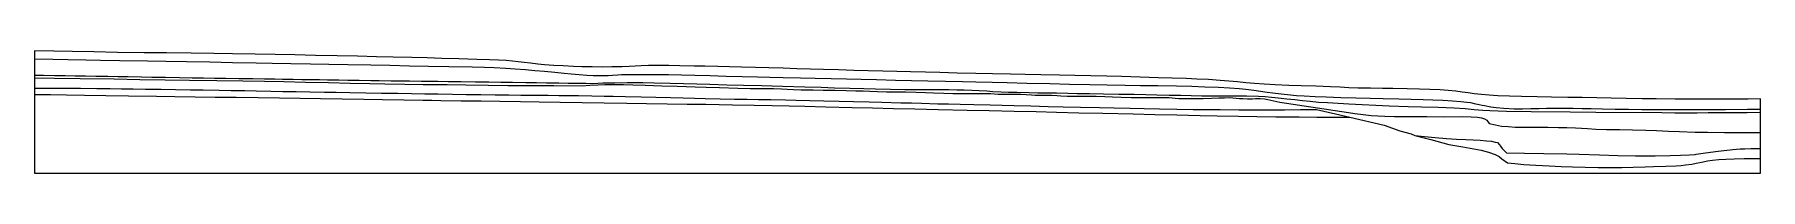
# Model space of a CAD drawing. Extents: x 0 to 10000, y -2350 to -1640.
import ezdxf

# ---------------------------------------------------------------- set-up
doc = ezdxf.new("R2010")
doc.units = 0

msp = doc.modelspace()

# ---------------------------------------------------------------- linework, layer by layer
at = {"layer": 'EXTERNAL', "color": 6}
msp.add_lwpolyline([(10000, -1919.1553), (9929.248, -1919.8498), (9839.549, -1920.6021), (9732.488, -1920.8336), (9616.169, -1921.0651), (9505.058, -1920.4863), (9395.683, -1919.5604), (9314.664, -1918.6345), (9222.65, -1916.7248), (9134.109, -1915.1623), (9051.933, -1913.6576), (8967.442, -1911.8637), (8884.688, -1910.4748), (8789.201, -1908.7965), (8705.868, -1906.8289), (8615.012, -1905.6137), (8546.146, -1903.6461), (8479.016, -1901.2155), (8428.09, -1898.3799), (8384.109, -1894.1553), (8341.285, -1888.947), (8305.405, -1884.028), (8271.84, -1879.3405), (8234.803, -1874.4215), (8190.822, -1870.3127), (8144.525, -1866.8405), (8084.919, -1864.1206), (8024.155, -1862.2109), (7952.396, -1860.8799), (7870.799, -1859.3752), (7809.456, -1859.028), (7741.169, -1857.5234), (7669.41, -1856.2502), (7614.433, -1854.3405), (7564.086, -1852.0257), (7509.109, -1849.1322), (7424.618, -1845.9493), (7339.549, -1843.0558), (7267.211, -1840.8567), (7187.928, -1837.5002), (7123.692, -1833.9701), (7067.558, -1829.8613), (7018.368, -1825.3475), (6969.178, -1820.7178), (6919.41, -1816.609), (6869.641, -1812.0951), (6802.512, -1807.4076), (6734.225, -1803.7039), (6672.882, -1801.0419), (6591.285, -1798.9007), (6510.845, -1795.9493), (6406.678, -1792.9401), (6298.461, -1790.0465), (6212.234, -1787.8475), (6119.641, -1785.5905), (6027.627, -1783.8544), (5939.086, -1782.0026), (5830.868, -1779.9192), (5739.433, -1778.1252), (5655.521, -1776.2734), (5550.775, -1773.8428), (5452.975, -1771.6438), (5344.757, -1768.9238), (5245.799, -1766.4933), (5161.308, -1764.4678), (5075.081, -1762.2109), (4996.956, -1760.4748), (4915.938, -1758.6229), (4830.289, -1756.0766), (4746.377, -1753.8197), (4658.993, -1751.2155), (4572.188, -1748.6113), (4495.799, -1746.2965), (4416.516, -1743.7502), (4336.655, -1741.3776), (4253.9, -1738.8313), (4178.09, -1736.6901), (4096.493, -1734.5488), (4027.049, -1732.9863), (3959.34, -1731.2502), (3884.109, -1729.8613), (3821.609, -1728.8197), (3738.854, -1727.2572), (3675.197, -1726.2155), (3608.067, -1725.2896), (3557.141, -1725.2896), (3514.317, -1726.3891), (3480.752, -1728.241), (3446.03, -1730.3243), (3404.942, -1732.4655), (3345.336, -1733.9701), (3288.044, -1734.4331), (3230.752, -1733.6808), (3171.146, -1732.6391), (3122.535, -1730.5558), (3063.507, -1727.8938), (3007.952, -1724.5373), (2954.711, -1720.6021), (2916.516, -1716.9563), (2873.113, -1712.6738), (2836.655, -1708.2757), (2803.09, -1703.9354), (2769.526, -1699.8845), (2732.488, -1696.7595), (2687.35, -1694.2132), (2636.424, -1692.072), (2562.928, -1689.6414), (2459.34, -1686.9215), (2360.382, -1684.1438), (2275.891, -1681.7132), (2186.771, -1679.2248), (2078.553, -1676.447), (1981.91, -1674.1901), (1871.956, -1671.7595), (1752.743, -1669.1553), (1627.743, -1666.5512), (1508.53, -1664.0049), (1393.947, -1661.5743), (1278.785, -1659.4331), (1147.998, -1657.5234), (1039.201, -1656.1345), (906.678, -1654.3405), (765.475, -1652.6623), (634.688, -1650.9262), (480.174, -1648.9586), (344.178, -1646.8174), (218.6, -1645.0234), (111.539, -1642.8822), (0, -1640.3938), (0, -1651.1016), (0, -1666.758), (0, -1686.9794), (0, -1701.6399), (0, -1715.2234), (0, -1735.3507), (0, -1747.0777), (0, -1774.7977), (0, -1781.5955), (0, -1796.6438), (0, -1807.8561), (0, -1825.1449), (0, -1843.9046), (0, -1856.3494), (0, -1881.0419), (0, -1894.0589), (0, -2350), (10000, -2350), (10000, -2265.2491), (10000, -2227.778), (10000, -2206.9485), (10000, -2188.1998), (10000, -2174.1669), (10000, -2114.3752), (10000, -2021.2772), (10000, -1996.9535), (10000, -1978.9756), (10000, -1954.8228), (10000, -1939.5836), (10000, -1919.1553)], dxfattribs=at)
at = {"layer": 'MATERIAL', "color": 3}
for points in [[(0, -1686.9794), (105.367, -1688.5708), (192.172, -1690.3552), (297.786, -1691.7537), (381.698, -1693.6827), (494.063, -1695.6117), (655.135, -1698.4088), (761.231, -1700.1931), (880.347, -1702.4115), (1015.378, -1704.9674), (1147.998, -1707.4269), (1283.993, -1709.4524), (1376.103, -1711.2367), (1484.128, -1713.4069), (1598.904, -1715.143), (1704.518, -1717.4578), (1815.436, -1719.0492), (1949.02, -1721.5087), (2058.974, -1724.3058), (2173.268, -1726.4759), (2283.222, -1728.7425), (2400.409, -1731.1538), (2534.958, -1733.8062), (2606.331, -1735.2529), (2662.272, -1737.2784), (2730.752, -1740.7506), (2785.729, -1744.2711), (2844.564, -1748.9972), (2898.322, -1753.5357), (2953.915, -1758.6261), (3014.197, -1763.7501), (3069.12, -1769.2089), (3109.977, -1773.3282), (3156.193, -1777.5479), (3199.395, -1780.6624), (3237.574, -1782.8728), (3269.054, -1783.576), (3299.865, -1783.6765), (3323.307, -1782.8058), (3348.09, -1781.0978), (3378.901, -1778.8205), (3401.004, -1777.5479), (3433.824, -1776.7776), (3495.78, -1776.7776), (3570.127, -1776.8446), (3632.753, -1776.7776), (3673.276, -1777.6818), (3749.298, -1779.5908), (3826.324, -1781.7341), (3914.068, -1784.1119), (4006.834, -1786.3892), (4099.936, -1788.767), (4188.349, -1791.1782), (4261.022, -1792.9532), (4336.709, -1794.6946), (4438.183, -1796.6705), (4523.247, -1799.0483), (4616.349, -1801.0912), (4705.431, -1803.2345), (4788.821, -1805.0765), (4878.909, -1807.2868), (4988.822, -1809.745), (5081.254, -1812.0759), (5176.499, -1814.0852), (5277.772, -1816.6171), (5377.438, -1818.9881), (5453.393, -1820.4349), (5549.441, -1822.7658), (5635.443, -1824.8957), (5749.978, -1827.307), (5882.598, -1830.5622), (5995.927, -1833.2548), (6114.079, -1835.5857), (6214.549, -1837.5951), (6319.439, -1839.3633), (6408.254, -1840.5288), (6508.723, -1841.9354), (6616.024, -1843.8242), (6704.839, -1845.7532), (6780.392, -1848.4056), (6859.964, -1851.8617), (6923.863, -1855.3983), (6979.724, -1859.5778), (7017.5, -1863.1143), (7064.118, -1868.9415), (7103.502, -1873.6033), (7140.876, -1879.5511), (7175.438, -1884.0923), (7222.458, -1890.1607), (7276.711, -1895.5458), (7312.478, -1898.7608), (7355.479, -1902.0562), (7419.378, -1905.432), (7483.276, -1908.004), (7568.072, -1910.4153), (7656.084, -1912.2639), (7738.468, -1914.3939), (7814.021, -1916.2425), (7904.444, -1918.7342), (7976.782, -1921.3464), (8045.503, -1922.9539), (8101.766, -1924.8829), (8160.44, -1927.254), (8215.899, -1930.1877), (8264.526, -1933.6036), (8299.49, -1937.2205), (8320.789, -1940.7972), (8341.285, -1945.7805), (8370.622, -1951.8489), (8387.782, -1955.435), (8401.968, -1958.3995), (8437.334, -1964.4678), (8469.082, -1968.567), (8513.288, -1972.7867), (8571.963, -1975.8812), (8620.59, -1976.1223), (8669.217, -1975.3587), (8716.237, -1974.3942), (8759.639, -1973.4699), (8810.678, -1972.7063), (8861.716, -1972.7867), (8915.568, -1973.0278), (8966.606, -1974.0727), (9018.85, -1975.5597), (9083.955, -1977.6896), (9157.498, -1979.056), (9235.864, -1979.6186), (9312.221, -1980.2214), (9386.568, -1980.342), (9493.87, -1980.6233), (9588.311, -1980.4626), (9684.762, -1980.342), (9798.091, -1979.7794), (9925.486, -1979.3775), (10000, -1978.9756)], [(0, -1781.5955), (51.857, -1782.0141), (116.976, -1783.0142), (177.211, -1784.1072), (235.585, -1785.0142), (296.286, -1786.0841), (354.66, -1786.9678), (425.128, -1788.0609), (481.875, -1789.1074), (543.04, -1790.1075), (619.323, -1791.3866), (680.255, -1792.4099), (759.794, -1793.3634), (840.262, -1794.6891), (914.219, -1796.0147), (978.175, -1797.0845), (1042.131, -1797.9915), (1109.111, -1799.0846), (1184.463, -1800.5033), (1265.629, -1801.5963), (1331.911, -1802.4568), (1391.681, -1803.2476), (1436.799, -1804.2244), (1498.895, -1805.1314), (1547.967, -1805.8058), (1600.992, -1806.5733), (1650.762, -1807.1547), (1696.578, -1808.085), (1763.557, -1809.0618), (1814.49, -1809.8525), (1880.307, -1811.0851), (1947.751, -1811.713), (1997.056, -1812.9224), (2067.059, -1813.6666), (2126.829, -1814.2015), (2172.877, -1814.6899), (2241.252, -1815.6202), (2289.626, -1816.2249), (2337.07, -1816.597), (2397.305, -1817.8761), (2469.169, -1818.5971), (2555.219, -1819.5506), (2632.664, -1820.7599), (2701.504, -1821.853), (2768.949, -1822.5275), (2845.696, -1823.5973), (2907.56, -1824.6206), (2966.167, -1825.1787), (3038.263, -1826.2718), (3091.753, -1826.923), (3145.477, -1827.7137), (3193.386, -1828.3417), (3234.085, -1828.8301), (3292.444, -1826.4811), (3363.031, -1825.6045), (3433.951, -1824.6945), (3524.395, -1824.5734), (3591.096, -1826.0431), (3682.244, -1828.2486), (3760.387, -1830.0394), (3836.746, -1832.2062), (3913.106, -1834.1055), (4011.754, -1836.9544), (4107.494, -1839.5708), (4213.894, -1842.3616), (4333.538, -1845.7468), (4463.388, -1848.7185), (4556.932, -1851.645), (4635.618, -1853.99), (4723.916, -1856.2731), (4805.547, -1858.3662), (4873.225, -1860.0174), (4959.262, -1862.5951), (5042.951, -1863.7773), (5142.538, -1864.6223), (5223.937, -1864.599), (5297.661, -1864.9246), (5344.407, -1865.6688), (5386.967, -1866.6921), (5431.155, -1868.4131), (5472.32, -1870.7388), (5517.903, -1873.3203), (5552.091, -1875.5762), (5601.163, -1878.2043), (5643.49, -1880.3671), (5690.701, -1880.9951), (5762.1, -1882.5533), (5813.497, -1883.3207), (5860.941, -1884.0882), (5920.478, -1884.8092), (5986.295, -1886.1581), (6041.646, -1887.0884), (6113.277, -1888.2279), (6193.048, -1889.5342), (6282.819, -1891.042), (6371.428, -1892.6235), (6438.408, -1893.9724), (6502.131, -1895.3678), (6574.692, -1896.7864), (6642.37, -1898.2284), (6701.907, -1899.647), (6764.003, -1901.1122), (6822.377, -1901.7867), (6895.869, -1901.9029), (6955.639, -1901.4843), (7022.153, -1901.9029), (7090.993, -1903.5077), (7130.297, -1905.9729), (7166.578, -1908.973), (7204.719, -1912.3918), (7256.349, -1917.9734), (7302.398, -1923.2527), (7346.586, -1928.2762), (7390.774, -1932.9973), (7440.078, -1937.2533), (7491.708, -1940.8116), (7552.828, -1944.0068), (7614.35, -1946.9102), (7847.895, -1958.912), (7958.046, -1962.8868), (8036.731, -1964.9638), (8132.472, -1967.2636), (8225.045, -1970.7844), (8288.099, -1974.8673), (8340.814, -1979.79), (8391.979, -1984.0692), (8431.981, -1987.2321), (8479.425, -1989.1857), (8528.419, -1990.1974), (8671.039, -1993.091), (8896.743, -1994.7868), (9046.674, -1996.803), (9429.233, -1998.9303), (9503.422, -1999.9071)], [(0, -1796.6438), (116.458, -1798.4281), (263.546, -1800.5982), (461.269, -1803.54), (610.286, -1806.0477), (756.408, -1807.7356), (898.191, -1810.1951), (1056.852, -1812.6063), (1207.315, -1814.5353), (1333.183, -1816.6573), (1444.101, -1818.5863), (1570.451, -1821.1422), (1703.473, -1824.3733), (1829.662, -1826.9453), (1942.59, -1829.5575), (2030.601, -1831.6875), (2145.136, -1833.295), (2252.438, -1834.7016), (2391.487, -1836.2689), (2498.789, -1837.7156), (2628.193, -1839.1222), (2743.13, -1840.8101), (2888.61, -1841.4129), (3008.771, -1842.2167), (3173.943, -1843.3419), (3217.201, -1840.2073), (3265.761, -1837.0258), (3305.111, -1835.0443), (3346.136, -1835.0722), (3412, -1836.5234), (3466.141, -1837.8351), (3538.703, -1839.7608), (3634.986, -1843.3609), (3723.455, -1846.0401), (3827.273, -1849.2495), (3892.299, -1851.2589), (3967.93, -1853.6032), (4075.098, -1856.3382), (4145.426, -1858.0964), (4208.22, -1859.6593), (4281.618, -1859.7151), (4327.387, -1860.3012), (4361.435, -1862.3106), (4397.158, -1864.599), (4442.648, -1866.8596), (4511.023, -1867.1666), (4570.188, -1867.8085), (4636.61, -1868.8411), (4703.31, -1870.5993), (4758.569, -1871.5761), (4801.547, -1872.5528), (4839.223, -1874.646), (4883.318, -1876.4321), (4937.181, -1877.4647), (4990.206, -1877.66), (5046.023, -1878.4136), (5109.095, -1880.116), (5162.958, -1881.8742), (5209.285, -1883.0463), (5268.172, -1884.9441), (5321.197, -1886.9535), (5388.177, -1888.014), (5435.342, -1887.8744), (5476.646, -1887.1488), (5511.252, -1887.3163), (5538.602, -1888.628), (5583.255, -1890.7769), (5613.954, -1891.4746), (5664.747, -1891.7537), (5715.26, -1891.7537), (5745.122, -1893.3723), (5776.379, -1895.8003), (5798.427, -1897.2795), (5848.661, -1897.5027), (5893.035, -1897.9214), (5924.572, -1899.568), (5946.34, -1901.8285), (5982.063, -1903.2518), (6038.437, -1903.6705), (6101.789, -1903.9774), (6150.349, -1903.8937), (6200.583, -1905.2054), (6246.074, -1906.6008), (6295.471, -1908.5265), (6352.962, -1910.3684), (6403.197, -1911.3731), (6458.176, -1911.8196), (6495.852, -1911.1498), (6537.993, -1910.7312), (6573.995, -1911.8755), (6608.601, -1914.4709), (6630.09, -1916.7594), (6652.975, -1917.6245), (6710.187, -1917.4292), (6770.747, -1917.5408), (6820.145, -1915.2802), (6860.891, -1913.4383), (6893.822, -1912.322), (6920.893, -1911.6801), (6943.778, -1912.322), (6963.035, -1914.0244), (6980.896, -1916.2291), (6999.873, -1917.6524), (7028.061, -1918.0711), (7057.643, -1917.9315), (7074.946, -1917.4013), (7100.901, -1917.4292), (7126.855, -1918.8246), (7146.112, -1921.7549), (7215.603, -1937.551), (7612.118, -1998.4725), (7649.734, -2003.4725), (7698.924, -2010.0118), (7743.484, -2015.0465), (7782.836, -2018.2873), (7823.924, -2020.197), (7878.901, -2021.2965), (7963.391, -2021.9331), (8066.979, -2022.2225), (8167.674, -2022.3961), (8274.734, -2022.0488), (8323.345, -2023.0326), (8360.961, -2025.9262), (8383.53, -2029.8613), (8400.313, -2035.359), (8415.359, -2042.5928), (8428.09, -2061.6322), (8463.97, -2069.2711), (8499.85, -2077.4887), (8537.465, -2080.1507), (8579.132, -2083.5651), (8665.359, -2083.5651), (8767.789, -2083.2757), (8829.711, -2084.2016), (8877.164, -2085.5905), (8928.669, -2087.8475), (8997.535, -2090.9725), (9045.451, -2093.9586), (9107.951, -2095.903), (9182.257, -2097.5697), (9257.951, -2098.6808), (9335.035, -2101.3891), (9396.84, -2102.5697), (9466.979, -2106.1808), (9530.868, -2108.8891), (9621.146, -2111.7363), (9692.674, -2112.9169), (9791.979, -2113.7502), (9887.118, -2114.2363), (10000, -2114.3752)], [(0, -1856.3494), (103.933, -1856.6173), (188.997, -1857.0527), (267.029, -1857.7894), (360.465, -1858.2918), (438.496, -1858.9281), (504.806, -1859.7988), (571.786, -1860.77), (642.114, -1861.8417), (734.546, -1863.3152), (817.266, -1864.6548), (903.335, -1865.7935), (976.677, -1866.9991), (1069.109, -1868.5062), (1139.773, -1869.8458), (1217.804, -1871.2523), (1285.118, -1872.5919), (1369.848, -1874.2329), (1438.502, -1875.6395), (1516.868, -1876.8116), (1595.234, -1878.3857), (1679.963, -1879.9597), (1747.278, -1880.8639), (1826.648, -1882.2035), (1920.42, -1883.5766), (2009.838, -1885.0166), (2105.284, -1886.0883), (2184.654, -1887.5953), (2261.011, -1889.0019), (2337.703, -1890.308), (2421.092, -1891.5137), (2500.463, -1892.7863), (2586.532, -1894.0924), (2668.247, -1894.9631), (2748.288, -1895.8673), (2816.942, -1896.5371), (2893.968, -1897.073), (2976.688, -1897.7762), (3036.97, -1898.513), (3092.898, -1898.6135), (3152.175, -1899.5847), (3228.196, -1901.0582), (3299.865, -1902.5653), (3352.778, -1904.1393), (3421.767, -1905.6798), (3515.539, -1907.8902), (3599.598, -1909.6651), (3683.993, -1911.5406), (3758.005, -1913.3825), (3823.645, -1914.8895), (3884.931, -1916.3966), (3972.34, -1918.0376), (4055.729, -1919.846), (4128.402, -1921.1521), (4194.377, -1922.4582), (4265.375, -1923.5634), (4351.109, -1925.3049), (4412.731, -1926.7784), (4491.767, -1928.252), (4573.147, -1930.3618), (4662.23, -1932.5052), (4744.614, -1934.1797), (4835.707, -1936.6579), (4909.831, -1938.4998), (5020.068, -1941.3465), (5081.187, -1942.9093), (5138.678, -1944.528), (5234.124, -1946.9839), (5295.522, -1948.3235), (5362.501, -1949.8306), (5442.877, -1951.9795), (5536.648, -1954.3238), (5605.581, -1956.0262), (5675.631, -1957.5611), (5772.472, -1960.0729), (5873.5, -1962.6404), (5959.736, -1964.3986), (6059.368, -1966.5475), (6170.443, -1969.1709), (6254.725, -1970.957), (6348.776, -1973.0222), (6428.314, -1974.306), (6517.62, -1975.8968), (6618.369, -1977.9899), (6713.536, -1979.8039), (6787.492, -1981.004), (6870.1, -1981.2272), (6977.826, -1981.8133), (7060.992, -1981.8691), (7145.833, -1981.9249), (7242.395, -1981.7854), (7335.888, -1981.3389), (7428.543, -1981.1435), (7538.623, -2005.3822), (7620.363, -2024.8345), (7819.257, -2072.1669), (7910.59, -2104.4169), (7976.123, -2122.8012), (7997.311, -2131.8197), (8053.127, -2136.6757), (8115.084, -2142.4806), (8180.11, -2148.3413), (8238.438, -2152.3043), (8292.859, -2154.7323), (8336.116, -2156.658), (8376.025, -2159.0581), (8412.026, -2161.7373), (8442.446, -2165.3932), (8462.819, -2169.4399), (8476.773, -2171.9237), (8487.407, -2186.2078), (8493.288, -2194.0104), (8503.09, -2207.0141), (8528.09, -2232.5697), (8633.646, -2234.3058), (8745.451, -2236.3197), (8877.396, -2238.3336), (8950.313, -2240.0697), (9067.674, -2243.9586), (9173.924, -2246.9447), (9275.313, -2248.8891), (9389.201, -2248.6808), (9476.123, -2247.8012), (9535.826, -2246.6823), (9589.356, -2244.7051), (9622.069, -2242.5671), (9628.078, -2239.8204), (9681.011, -2231.5021), (9755.525, -2222.8933), (9805.202, -2216.2977), (9823.9, -2214.2325), (9840.087, -2212.3906), (9860.739, -2210.7719), (9882.229, -2209.6277), (9909.299, -2208.4276), (9944.185, -2207.4229), (9978.791, -2206.9485), (10000, -2206.9485)], [(0, -1894.0589), (93.551, -1894.4608), (185.983, -1895.2243), (290.07, -1896.7916), (413.446, -1898.5197), (544.458, -1900.5291), (706.013, -1903.0609), (812.51, -1904.3469), (931.466, -1906.276), (1046.001, -1908.2452), (1168.976, -1909.7723), (1296.371, -1911.8621), (1418.542, -1913.4696), (1538.301, -1915.2378), (1656.051, -1917.2472), (1781.839, -1919.1762), (1908.029, -1920.9847), (2016.134, -1922.4314), (2139.108, -1924.5614), (2249.625, -1926.1689), (2301.471, -1926.9436), (2354.515, -1927.7362), (2471.461, -1929.625), (2588.005, -1930.7905), (2695.307, -1932.9204), (2815.468, -1934.528), (2924.779, -1935.9747), (3044.94, -1937.9037), (3173.139, -1939.9935), (3300.534, -1941.9225), (3431.145, -1943.6104), (3544.876, -1945.0973), (3665.037, -1946.9862), (3781.582, -1948.9152), (3889.687, -1950.3619), (4044.41, -1953.0143), (4168.59, -1955.4658), (4274.686, -1958.2387), (4372.744, -1960.2079), (4463.568, -1962.0968), (4584.935, -1965.352), (4737.247, -1969.1698), (4854.193, -1971.5007), (4977.57, -1974.3942), (5100.544, -1977.0466), (5235.575, -1980.1009), (5403.158, -1983.9187), (5531.357, -1986.9328), (5676.836, -1990.1478), (5803.428, -1993.2021), (5920.776, -1996.0956), (6050.583, -1999.2302), (6190.034, -2002.6864), (6366.057, -2006.7052), (6491.442, -2009.6791), (6618.436, -2012.5726), (6754.27, -2015.4259), (6852.328, -2017.7166), (6976.509, -2020.2484), (7082.604, -2021.7756), (7192.719, -2023.1018), (7327.348, -2024.1868), (7429.425, -2024.5083), (7529.894, -2024.9504), (7620.363, -2024.8345)], [(9503.422, -1999.9071), (9582.727, -2000.1397), (9632.264, -1999.4652), (9697.616, -1998.7443), (9770.177, -1997.9303), (9816.226, -1997.3954), (9865.995, -1997.2093), (9922.742, -1997.3256), (10000, -1996.9535)], [(7997.311, -2131.8197), (8090.995, -2153.9933), (8193.715, -2182.9767)], [(8193.715, -2182.9767), (8276.181, -2196.4316), (8382.373, -2216.3197), (8424.039, -2228.1831), (8462.234, -2242.6507), (8485.382, -2253.5882), (8501.586, -2267.3035), (8535.151, -2290.4709), (8576.624, -2294.2325), (8628.708, -2299.1032), (8698.152, -2303.3953), (8776.277, -2307.832), (8845.239, -2310.6291), (8911.308, -2313.3297), (8983.646, -2315.4516), (9059.842, -2316.8984), (9125.428, -2317.4289), (9196.802, -2317.2842), (9262.87, -2316.0303), (9331.833, -2314.1013), (9380.058, -2311.9312), (9451.431, -2309.6164), (9511.713, -2307.0604), (9540.648, -2304.7938), (9566.208, -2302.5272), (9601.894, -2297.8494), (9626.489, -2293.0751), (9648.191, -2288.1561), (9668.445, -2283.7194), (9692.558, -2278.8486), (9721.493, -2274.7012), (9759.591, -2270.8914), (9799.136, -2268.4802), (9847.843, -2266.8887), (9906.196, -2266.0207), (9969.371, -2265.7796), (10000, -2265.2491)]]:
    msp.add_lwpolyline(points, dxfattribs=at)

doc.saveas('drawing.dxf')
